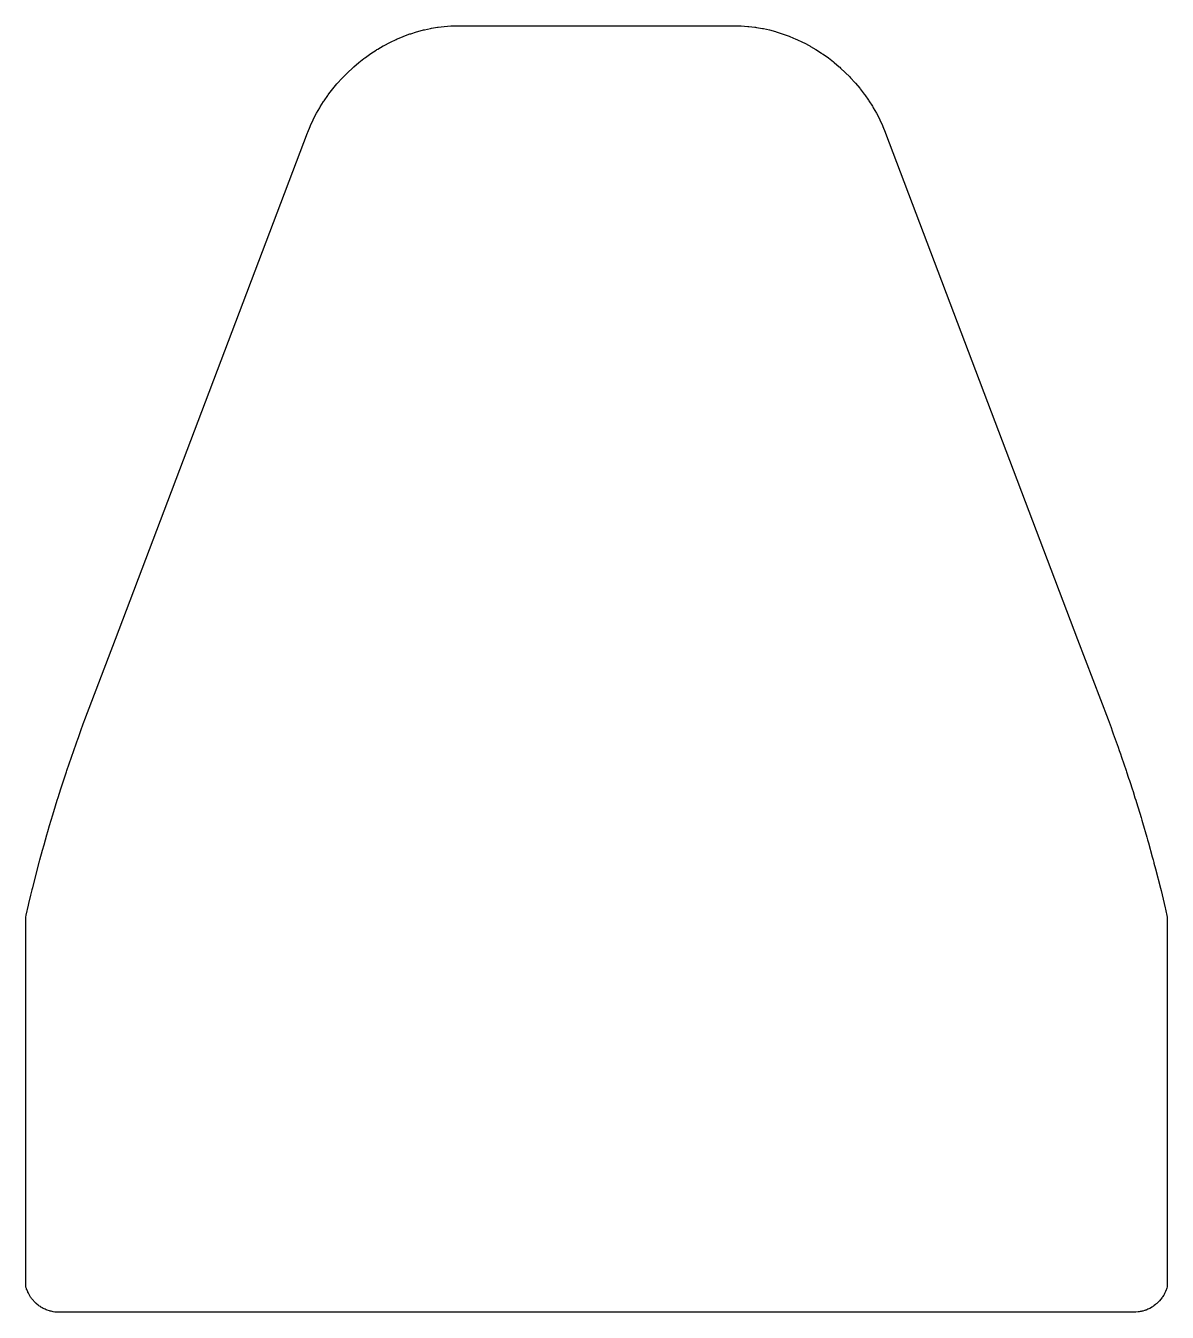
# Model space of a CAD drawing. Header units: millimetres. Extents: x -44 to 44, y -50 to 50.
import ezdxf

# ---------------------------------------------------------------- set-up
doc = ezdxf.new("R2010")
doc.units = ezdxf.units.MM

msp = doc.modelspace()

# ---------------------------------------------------------------- linework, layer by layer
at = {"layer": 'CUT'}
msp.add_lwpolyline([(-1.1749, 50.0392), (10.6755, 50.0367), (11.2521, 50.026), (11.7653, 49.9912), (11.7654, 49.9912), (11.8408, 49.9861), (12.31, 49.9284), (12.31, 49.9284), (12.3794, 49.9199), (12.4474, 49.9082), (12.9179, 49.8275), (12.9813, 49.8136), (13.4505, 49.7101), (13.9175, 49.5842), (13.919, 49.5838), (13.9816, 49.5672), (14.4445, 49.4193), (14.4465, 49.4187), (14.5281, 49.3932), (14.9862, 49.2236), (14.9862, 49.2236), (15.0545, 49.1983), (15.5079, 49.0069), (15.5755, 48.9783), (16.0221, 48.7659), (16.0221, 48.7659), (16.0859, 48.7356), (16.1457, 48.704), (16.5848, 48.4709), (16.6455, 48.4357), (17.0744, 48.1834), (17.4938, 47.9116), (17.4954, 47.9105), (17.5694, 47.8632), (17.6297, 47.8203), (18.0379, 47.5299), (18.4339, 47.2216), (18.4339, 47.2216), (18.4931, 47.1755), (18.8759, 46.8502), (18.9295, 46.8047), (18.9886, 46.7502), (19.3569, 46.4089), (19.7105, 46.052), (19.7105, 46.052), (19.7633, 45.9986), (20.1002, 45.6279), (20.1603, 45.561), (20.4811, 45.1758), (20.5246, 45.1231), (20.828, 44.7251), (20.8693, 44.6708), (21.1541, 44.2616), (21.1541, 44.2616), (21.1956, 44.202), (21.4612, 43.7823), (21.4612, 43.7823), (21.5008, 43.7196), (21.5375, 43.6556), (21.5375, 43.6556), (21.7833, 43.2265), (22.0083, 42.7897), (22.0473, 42.7129), (22.252, 42.2676), (22.2795, 42.2072), (22.4628, 41.7555), (22.4881, 41.6933), (37.434, 2.3068), (37.434, 2.3068), (39.7959, -3.9164), (39.8745, -4.1295), (40.0305, -4.5528), (40.1209, -4.7983), (40.2094, -5.0436), (40.4363, -5.6762), (40.5797, -6.0816), (40.6726, -6.3442), (40.7632, -6.6058), (40.8522, -6.8684), (40.8525, -6.8691), (41.2011, -7.8884), (41.2357, -7.9939), (41.236, -7.9947), (41.4032, -8.4986), (41.4577, -8.6628), (41.511, -8.827), (41.6732, -9.3272), (41.741, -9.5408), (41.8949, -10.0261), (41.8949, -10.0261), (41.9528, -10.2085), (42.0091, -10.3904), (42.365, -11.555), (42.4253, -11.7542), (42.484, -11.9531), (42.8131, -13.0845), (42.8751, -13.2998), (42.9354, -13.5149), (43.2393, -14.6148), (43.3023, -14.8453), (43.3595, -15.0604), (43.3705, -15.1029), (43.4812, -15.5372), (43.4815, -15.5383), (43.8721, -17.0484), (43.9195, -17.2415), (44.24, -18.5754), (44.2627, -18.6719), (44.4071, -19.2986), (44.4047, -35.2849), (44.4047, -35.2851), (44.4071, -42.381), (44.4071, -48.0344), (44.4047, -48.0435), (44.3987, -48.0614), (44.3958, -48.0707), (44.3644, -48.1749), (44.3424, -48.2419), (44.3217, -48.2946), (44.2679, -48.4288), (44.2454, -48.4788), (44.1956, -48.5796), (44.1927, -48.5854), (44.1571, -48.6519), (44.1295, -48.6997), (44.0447, -48.8334), (44.0133, -48.8822), (43.9856, -48.9208), (43.9856, -48.9208), (43.9807, -48.9278), (43.9356, -48.9883), (43.9013, -49.0315), (43.7982, -49.1503), (43.7598, -49.194), (43.7262, -49.2287), (43.7235, -49.2315), (43.5935, -49.3528), (43.5933, -49.353), (43.5523, -49.3913), (43.5058, -49.4266), (43.5007, -49.4306), (43.3961, -49.5138), (43.3516, -49.5478), (43.3247, -49.5663), (43.3214, -49.5686), (43.318, -49.5707), (43.3153, -49.5723), (43.2565, -49.6096), (43.2521, -49.6124), (43.1977, -49.6482), (43.0915, -49.709), (43.041, -49.7369), (43.0177, -49.7486), (42.9838, -49.7638), (42.9752, -49.7679), (42.896, -49.8066), (42.8196, -49.8393), (42.7567, -49.8638), (42.7059, -49.8826), (42.6521, -49.8996), (42.6521, -49.8996), (42.6225, -49.909), (42.5057, -49.9453), (42.4781, -49.9525), (42.4437, -49.9597), (42.4364, -49.9613), (42.3678, -49.9775), (42.3351, -49.9852), (42.3038, -49.9922), (42.2187, -50.0057), (42.2181, -50.0058), (42.143, -50.0178), (41.9498, -50.0351), (41.9493, -50.0351), (41.8978, -50.0353), (41.897, -50.0353), (41.091, -50.0392), (11.2136, -50.0389), (11.2136, -50.0389), (-41.9301, -50.0366), (-42.02, -50.0285), (-42.0244, -50.0282), (-42.0695, -50.0248), (-42.0696, -50.0248), (-42.1046, -50.0222), (-42.1341, -50.0185), (-42.2737, -49.996), (-42.3584, -49.9811), (-42.4392, -49.9628), (-42.5091, -49.9444), (-42.5598, -49.9302), (-42.7421, -49.8674), (-42.7449, -49.8665), (-42.7783, -49.8553), (-42.8064, -49.8444), (-42.8878, -49.8094), (-42.9659, -49.7745), (-42.9733, -49.7707), (-42.9737, -49.7705), (-43.0458, -49.7338), (-43.116, -49.6936), (-43.1264, -49.6892), (-43.165, -49.6677), (-43.2209, -49.6341), (-43.2705, -49.6024), (-43.3381, -49.5572), (-43.3823, -49.5257), (-43.4284, -49.4893), (-43.5579, -49.3869), (-43.5803, -49.3673), (-43.5833, -49.3647), (-43.5861, -49.362), (-43.5888, -49.3595), (-43.6392, -49.312), (-43.7693, -49.1839), (-43.7731, -49.1799), (-43.7761, -49.1767), (-43.8127, -49.1336), (-43.9021, -49.0251), (-43.9056, -49.0209), (-43.9524, -48.9662), (-43.9527, -48.9658), (-43.9862, -48.9174), (-43.9908, -48.911), (-44.0298, -48.8576), (-44.0588, -48.811), (-44.0591, -48.8106), (-44.147, -48.6698), (-44.1729, -48.6231), (-44.2298, -48.5118), (-44.2306, -48.5103), (-44.2322, -48.5066), (-44.2322, -48.5066), (-44.2534, -48.4575), (-44.332, -48.271), (-44.3339, -48.266), (-44.334, -48.2659), (-44.3386, -48.2535), (-44.3566, -48.1975), (-44.3577, -48.194), (-44.3905, -48.0954), (-44.4058, -48.0409), (-44.4071, -48.0361), (-44.4071, -42.3826), (-44.4045, -35.2868), (-44.4045, -35.2866), (-44.4071, -19.2983), (-44.3713, -19.1425), (-44.1918, -18.3807), (-44.157, -18.2345), (-44.0031, -17.589), (-43.9049, -17.1808), (-43.8967, -17.1473), (-43.8598, -17.0013), (-43.3298, -14.95), (-43.3022, -14.8451), (-43.0913, -14.0809), (-43.0911, -14.0801), (-42.9839, -13.6876), (-42.874, -13.2961), (-42.7611, -12.9036), (-42.6832, -12.6332), (-42.5472, -12.1675), (-42.4239, -11.7497), (-42.2976, -11.3319), (-42.0875, -10.6434), (-41.9512, -10.2035), (-41.8846, -9.9941), (-41.8845, -9.9938), (-41.6733, -9.3276), (-41.2357, -7.9938), (-41.201, -7.8883), (-41.0223, -7.3649), (-41.0221, -7.3643), (-40.8481, -6.8509), (-40.6706, -6.3384), (-40.489, -5.8251), (-40.4361, -5.6757), (-40.3604, -5.462), (-40.3081, -5.317), (-40.3081, -5.317), (-40.1186, -4.7922), (-39.9253, -4.2673), (-39.8745, -4.1295), (-39.7959, -3.9163), (-37.4233, 2.3334), (-37.4232, 2.3334), (-22.4779, 41.7185), (-22.4604, 41.7614), (-22.4604, 41.7614), (-22.2773, 42.2126), (-22.2469, 42.2787), (-22.2469, 42.2787), (-22.0423, 42.7237), (-22.0088, 42.7889), (-22.0088, 42.7889), (-21.7833, 43.2265), (-21.5375, 43.6556), (-21.5375, 43.6556), (-21.5016, 43.7182), (-21.236, 44.1379), (-21.2359, 44.1381), (-21.1998, 44.1953), (-20.9152, 44.6042), (-20.9144, 44.6054), (-20.8757, 44.6616), (-20.8225, 44.7324), (-20.52, 45.1291), (-20.1993, 45.5141), (-20.1514, 45.5716), (-19.8138, 45.943), (-19.8138, 45.943), (-19.7633, 45.9986), (-19.4098, 46.3555), (-19.4098, 46.3555), (-19.3594, 46.4065), (-18.9908, 46.748), (-18.9904, 46.7484), (-18.933, 46.8017), (-18.8759, 46.8502), (-18.4931, 47.1755), (-18.0979, 47.4832), (-18.0276, 47.5372), (-17.9697, 47.5779), (-17.9683, 47.5789), (-17.5601, 47.8693), (-17.141, 48.141), (-17.0837, 48.178), (-17.0223, 48.214), (-17.0223, 48.214), (-16.5928, 48.4667), (-16.5273, 48.5015), (-16.0887, 48.7343), (-16.0221, 48.766), (-15.5764, 48.9779), (-15.4962, 49.0111), (-15.4943, 49.0119), (-15.0416, 49.2031), (-14.9798, 49.2256), (-14.9784, 49.2261), (-14.5195, 49.396), (-14.4568, 49.416), (-14.4565, 49.4161), (-13.9928, 49.5642), (-13.5257, 49.6902), (-13.5257, 49.6902), (-13.4581, 49.7085), (-13.3885, 49.7238), (-13.3885, 49.7238), (-12.9193, 49.8273), (-12.8497, 49.8392), (-12.8497, 49.8392), (-12.3794, 49.9199), (-12.31, 49.9284), (-11.8407, 49.9861), (-11.3284, 50.0208), (-11.2521, 50.026), (-11.1612, 50.0277), (-10.543, 50.0392)], close=True, dxfattribs=at)

doc.saveas('drawing.dxf')
